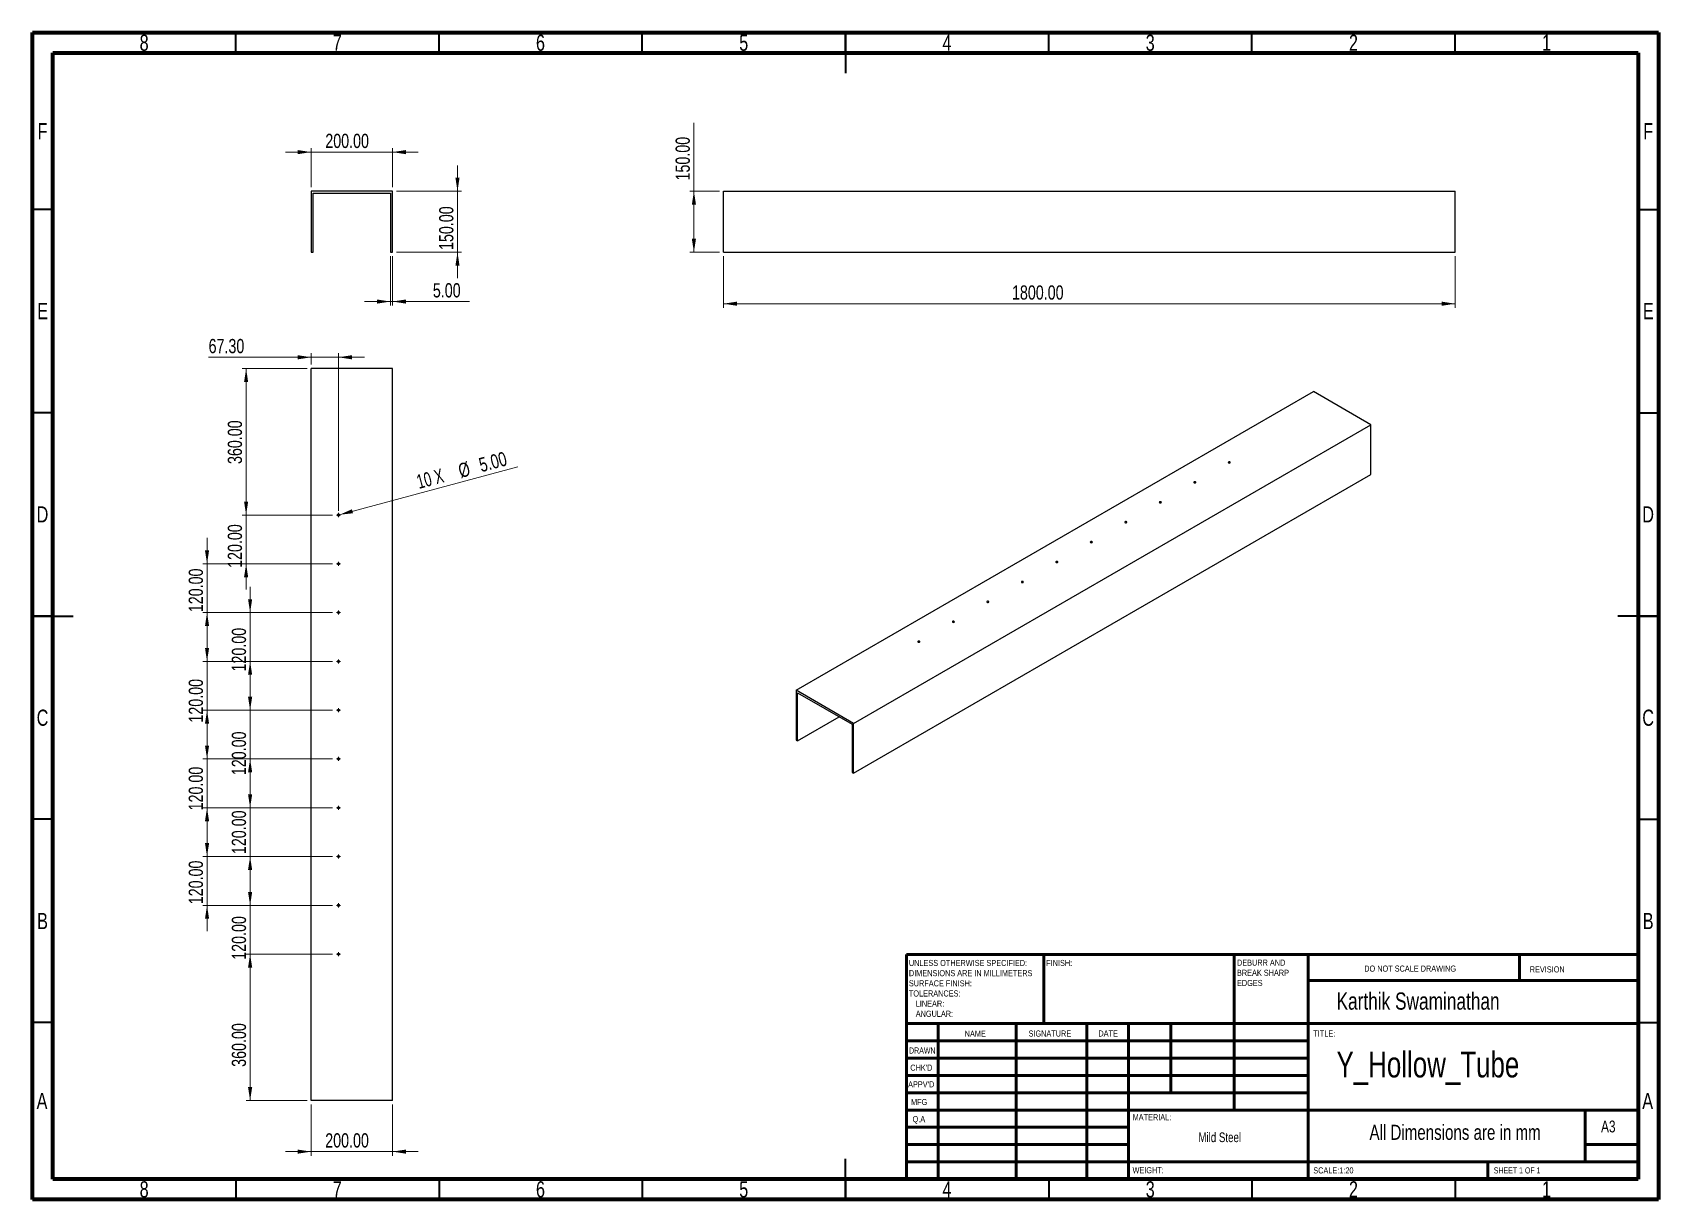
# Model space of a CAD drawing. Header units: millimetres. Extents: x 15 to 415, y 5 to 292.
import ezdxf

# ---------------------------------------------------------------- set-up
doc = ezdxf.new("R2010")
doc.units = ezdxf.units.MM
doc.styles.add('SLDTEXTSTYLE0', font='TXT', dxfattribs={"width": 0.75})
doc.styles.add('SLDTEXTSTYLE1', font='TXT', dxfattribs={"width": 0.686449})
doc.styles.add('SLDTEXTSTYLE2', font='TXT', dxfattribs={"width": 0.6875})
doc.dimstyles.new('SLDDIMSTYLE0', dxfattribs={"dimtxt": 3.5, "dimasz": 3.302, "dimexe": 0, "dimexo": 0.0625, "dimgap": 0.875, "dimtad": 1, "dimlfac": 10, "dimrnd": 1e-09, "dimzin": 4, "dimdsep": 46, "dimtxsty": 'SLDTEXTSTYLE0', "dimsah": 1, "dimcen": 0.09, "dimadec": 0, "dimazin": 1, "dimtfac": 1, "dimtmove": 0, "dimatfit": 0, "dimfxl": 1, "dimfrac": 2, "dimtolj": 1, "dimtzin": 12, "dimarcsym": 0})
doc.dimstyles.new('SLDDIMSTYLE1', dxfattribs={"dimtxt": 3.5, "dimasz": 3.302, "dimexe": 0, "dimexo": 0.0625, "dimgap": 0.875, "dimtad": 1, "dimlfac": 10, "dimrnd": 1e-09, "dimzin": 4, "dimdsep": 46, "dimtxsty": 'SLDTEXTSTYLE0', "dimsah": 1, "dimcen": 0.09, "dimadec": 0, "dimazin": 1, "dimtfac": 1, "dimtofl": 0, "dimtmove": 0, "dimatfit": 3, "dimfxl": 1, "dimfrac": 2, "dimtolj": 1, "dimtzin": 12, "dimarcsym": 0})
doc.dimstyles.new('SLDDIMSTYLE2', dxfattribs={"dimtxt": 3.5, "dimasz": 3.302, "dimexe": 0, "dimexo": 0.0625, "dimgap": 0.875, "dimtad": 1, "dimlfac": 10, "dimrnd": 1e-09, "dimzin": 4, "dimdsep": 46, "dimtxsty": 'SLDTEXTSTYLE0', "dimblk1": 'NONE', "dimsah": 1, "dimcen": 0, "dimadec": 0, "dimazin": 1, "dimtfac": 1, "dimtmove": 0, "dimatfit": 3, "dimldrblk": 'NONE', "dimfxl": 1, "dimfrac": 2, "dimtolj": 1, "dimtzin": 12, "dimarcsym": 0})

# ---------------------------------------------------------------- blocks, each defined once
blk = doc.blocks.new('SW_NOTE_0')
at = {"color": 0, "linetype": 'Continuous', "lineweight": 0, "char_height": 1.5, "attachment_point": 1, "style": 'SLDTEXTSTYLE0'}
for s, insert in [('UNLESS OTHERWISE SPECIFIED:', (0, 1.93)), ('SURFACE FINISH:', (0, -3.07)), ('DIMENSIONS ARE IN MILLIMETERS', (0, -0.57)), ('TOLERANCES:', (0, -5.57)), ('ANGULAR:', (1.69, -10.57)), ('LINEAR:', (1.69, -8.07))]:
    blk.add_mtext(s, dxfattribs=dict(at, insert=insert))
blk = doc.blocks.new('SW_NOTE_0_1')
at = {"color": 0, "linetype": 'Continuous', "lineweight": 0, "char_height": 1.5, "attachment_point": 1, "style": 'SLDTEXTSTYLE0'}
for s, insert in [('DEBURR AND', (0, 1.93)), ('BREAK SHARP', (0, -0.57)), ('EDGES', (0, -3.07))]:
    blk.add_mtext(s, dxfattribs=dict(at, insert=insert))
blk = doc.blocks.new('_D')
at = {"color": 7, "linetype": 'Continuous', "lineweight": 0, "transparency": 16777216}
for p, q in [((119.55, 252.97), (119.55, 259.32)), ((104.55, 252.97), (120.55, 252.97)), ((119.55, 237.97), (119.55, 252.97)), ((104.55, 237.97), (120.55, 237.97)), ((119.55, 237.97), (119.55, 231.62))]:
    blk.add_line(p, q, dxfattribs=at)
at = {"color": 7, "linetype": 'Continuous', "lineweight": 18, "transparency": 16777216}
for points in [[(119.55, 252.97), (120.05, 256.27), (119.04, 256.27)], [(119.55, 237.97), (119.04, 234.67), (120.05, 234.67)]]:
    blk.add_solid(points, dxfattribs=at)
at = {"color": 7, "linetype": 'Continuous', "lineweight": 18, "transparency": 16777216, "insert": (115.03, 238.52), "char_height": 3.5, "attachment_point": 1, "rotation": 90, "style": 'SLDTEXTSTYLE0'}
blk.add_mtext('150.00', dxfattribs=at)
blk = doc.blocks.new('_D_1')
at = {"color": 7, "linetype": 'Continuous', "lineweight": 0, "transparency": 16777216}
for p, q in [((83.55, 262.59), (77.2, 262.59)), ((83.55, 253.97), (83.55, 263.59)), ((103.55, 262.59), (83.55, 262.59)), ((103.55, 253.97), (103.55, 263.59)), ((103.55, 262.59), (109.9, 262.59))]:
    blk.add_line(p, q, dxfattribs=at)
at = {"color": 7, "linetype": 'Continuous', "lineweight": 18, "transparency": 16777216}
for points in [[(83.55, 262.59), (80.24, 263.09), (80.24, 262.08)], [(103.55, 262.59), (106.85, 262.08), (106.85, 263.09)]]:
    blk.add_solid(points, dxfattribs=at)
at = {"color": 7, "linetype": 'Continuous', "lineweight": 18, "transparency": 16777216, "insert": (87.03, 267.1), "char_height": 3.5, "attachment_point": 1, "style": 'SLDTEXTSTYLE0'}
blk.add_mtext('200.00', dxfattribs=at)
blk = doc.blocks.new('_D_2')
at = {"color": 7, "linetype": 'Continuous', "lineweight": 0, "transparency": 16777216}
for p, q in [((103.05, 236.97), (103.05, 224.84)), ((103.55, 236.97), (103.55, 224.84)), ((103.05, 225.84), (96.7, 225.84)), ((103.05, 225.84), (103.55, 225.84)), ((103.55, 225.84), (122.54, 225.84))]:
    blk.add_line(p, q, dxfattribs=at)
at = {"color": 7, "linetype": 'Continuous', "lineweight": 18, "transparency": 16777216}
for points in [[(103.05, 225.84), (99.74, 226.34), (99.74, 225.33)], [(103.55, 225.84), (106.85, 225.33), (106.85, 226.34)]]:
    blk.add_solid(points, dxfattribs=at)
at = {"color": 7, "linetype": 'Continuous', "lineweight": 18, "transparency": 16777216, "insert": (113.49, 230.35), "char_height": 3.5, "attachment_point": 1, "style": 'SLDTEXTSTYLE0'}
blk.add_mtext('5.00', dxfattribs=at)
blk = doc.blocks.new('_D_3')
at = {"color": 7, "linetype": 'Continuous', "lineweight": 0, "transparency": 16777216}
for p, q in [((177.71, 252.97), (177.71, 269.83)), ((183.99, 252.97), (176.71, 252.97)), ((177.71, 237.97), (177.71, 252.97)), ((183.99, 237.97), (176.71, 237.97))]:
    blk.add_line(p, q, dxfattribs=at)
at = {"color": 7, "linetype": 'Continuous', "lineweight": 18, "transparency": 16777216}
for points in [[(177.71, 252.97), (177.2, 249.67), (178.22, 249.67)], [(177.71, 237.97), (178.22, 241.27), (177.2, 241.27)]]:
    blk.add_solid(points, dxfattribs=at)
at = {"color": 7, "linetype": 'Continuous', "lineweight": 18, "transparency": 16777216, "insert": (173.2, 255.61), "char_height": 3.5, "attachment_point": 1, "rotation": 90, "style": 'SLDTEXTSTYLE0'}
blk.add_mtext('150.00', dxfattribs=at)
blk = doc.blocks.new('_D_4')
at = {"color": 7, "linetype": 'Continuous', "lineweight": 0, "transparency": 16777216}
for p, q in [((184.99, 236.97), (184.99, 224.3)), ((364.99, 236.97), (364.99, 224.3)), ((184.99, 225.3), (364.99, 225.3))]:
    blk.add_line(p, q, dxfattribs=at)
at = {"color": 7, "linetype": 'Continuous', "lineweight": 18, "transparency": 16777216}
for points in [[(184.99, 225.3), (188.29, 224.8), (188.29, 225.81)], [(364.99, 225.3), (361.69, 225.81), (361.69, 224.8)]]:
    blk.add_solid(points, dxfattribs=at)
at = {"color": 7, "linetype": 'Continuous', "lineweight": 18, "transparency": 16777216, "insert": (255.96, 229.81), "char_height": 3.5, "attachment_point": 1, "style": 'SLDTEXTSTYLE0'}
blk.add_mtext('1800.00', dxfattribs=at)
blk = doc.blocks.new('_D_5')
at = {"color": 7, "linetype": 'Continuous', "lineweight": 0, "transparency": 16777216}
for p, q in [((83.55, 212.13), (58.32, 212.13)), ((83.55, 210.34), (83.55, 213.13)), ((83.55, 212.13), (90.28, 212.13)), ((90.28, 174.34), (90.28, 213.13)), ((90.28, 212.13), (96.63, 212.13))]:
    blk.add_line(p, q, dxfattribs=at)
at = {"color": 7, "linetype": 'Continuous', "lineweight": 18, "transparency": 16777216}
for points in [[(83.55, 212.13), (80.24, 212.64), (80.24, 211.62)], [(90.28, 212.13), (93.58, 211.62), (93.58, 212.64)]]:
    blk.add_solid(points, dxfattribs=at)
at = {"color": 7, "linetype": 'Continuous', "lineweight": 18, "transparency": 16777216, "insert": (58.32, 216.64), "char_height": 3.5, "attachment_point": 1, "style": 'SLDTEXTSTYLE0'}
blk.add_mtext('67.30', dxfattribs=at)
blk = doc.blocks.new('_D_6')
at = {"color": 7, "linetype": 'Continuous', "lineweight": 0, "transparency": 16777216}
for p, q in [((83.55, 28.34), (83.55, 15.77)), ((103.55, 28.34), (103.55, 15.77)), ((83.55, 16.77), (77.2, 16.77)), ((83.55, 16.77), (103.55, 16.77)), ((103.55, 16.77), (109.9, 16.77))]:
    blk.add_line(p, q, dxfattribs=at)
at = {"color": 7, "linetype": 'Continuous', "lineweight": 18, "transparency": 16777216}
for points in [[(83.55, 16.77), (80.24, 17.27), (80.24, 16.26)], [(103.55, 16.77), (106.85, 16.26), (106.85, 17.27)]]:
    blk.add_solid(points, dxfattribs=at)
at = {"color": 7, "linetype": 'Continuous', "lineweight": 18, "transparency": 16777216, "insert": (87.01, 21.28), "char_height": 3.5, "attachment_point": 1, "style": 'SLDTEXTSTYLE0'}
blk.add_mtext('200.00', dxfattribs=at)
blk = doc.blocks.new('_D_7')
at = {"color": 7, "linetype": 'Continuous', "lineweight": 0, "transparency": 16777216}
for q in [(134.42, 185.17), (90.03, 173.27)]:
    blk.add_line((90.52, 173.4), q, dxfattribs=at)
at = {"color": 7, "linetype": 'Continuous', "lineweight": 18, "transparency": 16777216}
blk.add_solid([(90.52, 173.4), (93.84, 173.77), (93.58, 174.75)], dxfattribs=at)
at = {"color": 7, "linetype": 'Continuous', "lineweight": 18, "transparency": 16777216, "char_height": 3.5, "attachment_point": 1, "rotation": 15}
for s, insert, style in [('5.00', (124.5, 187.23), 'SLDTEXTSTYLE0'), ('10 X', (109.16, 183.12), 'SLDTEXTSTYLE2'), ('%%c', (119.42, 185.81), 'SLDTEXTSTYLE0')]:
    blk.add_mtext(s, dxfattribs=dict(at, insert=insert, style=style))
blk = doc.blocks.new('_None')
blk = doc.blocks.new('_D_8')
at = {"color": 7, "linetype": 'Continuous', "lineweight": 0, "transparency": 16777216}
for p, q in [((67.55, 173.34), (67.55, 179.69)), ((88.78, 173.34), (66.55, 173.34)), ((67.55, 173.34), (67.55, 161.34)), ((88.78, 161.34), (66.55, 161.34)), ((67.55, 161.34), (67.55, 154.99))]:
    blk.add_line(p, q, dxfattribs=at)
at = {"color": 7, "linetype": 'Continuous', "lineweight": 18, "transparency": 16777216}
for points in [[(67.55, 173.34), (68.05, 176.64), (67.04, 176.64)], [(67.55, 161.34), (67.04, 158.04), (68.05, 158.04)]]:
    blk.add_solid(points, dxfattribs=at)
at = {"color": 7, "linetype": 'Continuous', "lineweight": 18, "transparency": 16777216, "insert": (63.03, 160.33), "char_height": 3.5, "attachment_point": 1, "rotation": 90, "style": 'SLDTEXTSTYLE0'}
blk.add_mtext('120.00', dxfattribs=at)
blk = doc.blocks.new('_D_9')
at = {"color": 7, "linetype": 'Continuous', "lineweight": 0, "transparency": 16777216}
for p, q in [((57.93, 161.34), (57.93, 167.69)), ((88.78, 161.34), (56.93, 161.34)), ((57.93, 161.34), (57.93, 149.34)), ((88.78, 149.34), (56.93, 149.34)), ((57.93, 149.34), (57.93, 142.99))]:
    blk.add_line(p, q, dxfattribs=at)
at = {"color": 7, "linetype": 'Continuous', "lineweight": 18, "transparency": 16777216}
for points in [[(57.93, 161.34), (58.44, 164.64), (57.43, 164.64)], [(57.93, 149.34), (57.43, 146.04), (58.44, 146.04)]]:
    blk.add_solid(points, dxfattribs=at)
at = {"color": 7, "linetype": 'Continuous', "lineweight": 18, "transparency": 16777216, "insert": (53.42, 149.44), "char_height": 3.5, "attachment_point": 1, "rotation": 90, "style": 'SLDTEXTSTYLE0'}
blk.add_mtext('120.00', dxfattribs=at)
blk = doc.blocks.new('_D_10')
at = {"color": 7, "linetype": 'Continuous', "lineweight": 0, "transparency": 16777216}
for p, q in [((68.53, 149.34), (68.53, 155.69)), ((88.78, 149.34), (67.53, 149.34)), ((68.53, 149.34), (68.53, 137.34)), ((88.78, 137.34), (67.53, 137.34)), ((68.53, 137.34), (68.53, 130.99))]:
    blk.add_line(p, q, dxfattribs=at)
at = {"color": 7, "linetype": 'Continuous', "lineweight": 18, "transparency": 16777216}
for points in [[(68.53, 149.34), (69.04, 152.64), (68.02, 152.64)], [(68.53, 137.34), (68.02, 134.04), (69.04, 134.04)]]:
    blk.add_solid(points, dxfattribs=at)
at = {"color": 7, "linetype": 'Continuous', "lineweight": 18, "transparency": 16777216, "insert": (64.02, 134.85), "char_height": 3.5, "attachment_point": 1, "rotation": 90, "style": 'SLDTEXTSTYLE0'}
blk.add_mtext('120.00', dxfattribs=at)
blk = doc.blocks.new('_D_11')
at = {"color": 7, "linetype": 'Continuous', "lineweight": 0, "transparency": 16777216}
for p, q in [((57.93, 137.34), (57.93, 143.69)), ((88.78, 137.34), (56.93, 137.34)), ((57.93, 137.34), (57.93, 125.34)), ((88.78, 125.34), (56.93, 125.34)), ((57.93, 125.34), (57.93, 118.99))]:
    blk.add_line(p, q, dxfattribs=at)
at = {"color": 7, "linetype": 'Continuous', "lineweight": 18, "transparency": 16777216}
for points in [[(57.93, 137.34), (58.44, 140.64), (57.43, 140.64)], [(57.93, 125.34), (57.43, 122.04), (58.44, 122.04)]]:
    blk.add_solid(points, dxfattribs=at)
at = {"color": 7, "linetype": 'Continuous', "lineweight": 18, "transparency": 16777216, "insert": (53.42, 122.28), "char_height": 3.5, "attachment_point": 1, "rotation": 90, "style": 'SLDTEXTSTYLE0'}
blk.add_mtext('120.00', dxfattribs=at)
blk = doc.blocks.new('_D_12')
at = {"color": 7, "linetype": 'Continuous', "lineweight": 0, "transparency": 16777216}
for p, q in [((68.53, 125.34), (68.53, 131.69)), ((88.78, 125.34), (67.53, 125.34)), ((68.53, 125.34), (68.53, 113.34)), ((88.78, 113.34), (67.53, 113.34)), ((68.53, 113.34), (68.53, 106.99))]:
    blk.add_line(p, q, dxfattribs=at)
at = {"color": 7, "linetype": 'Continuous', "lineweight": 18, "transparency": 16777216}
for points in [[(68.53, 125.34), (69.04, 128.64), (68.02, 128.64)], [(68.53, 113.34), (68.02, 110.04), (69.04, 110.04)]]:
    blk.add_solid(points, dxfattribs=at)
at = {"color": 7, "linetype": 'Continuous', "lineweight": 18, "transparency": 16777216, "insert": (64.02, 109.36), "char_height": 3.5, "attachment_point": 1, "rotation": 90, "style": 'SLDTEXTSTYLE0'}
blk.add_mtext('120.00', dxfattribs=at)
blk = doc.blocks.new('_D_13')
at = {"color": 7, "linetype": 'Continuous', "lineweight": 0, "transparency": 16777216}
for p, q in [((57.93, 113.34), (57.93, 119.69)), ((88.78, 113.34), (56.93, 113.34)), ((57.93, 113.34), (57.93, 101.34)), ((88.78, 101.34), (56.93, 101.34)), ((57.93, 101.34), (57.93, 94.99))]:
    blk.add_line(p, q, dxfattribs=at)
at = {"color": 7, "linetype": 'Continuous', "lineweight": 18, "transparency": 16777216}
for points in [[(57.93, 113.34), (58.44, 116.64), (57.43, 116.64)], [(57.93, 101.34), (57.43, 98.04), (58.44, 98.04)]]:
    blk.add_solid(points, dxfattribs=at)
at = {"color": 7, "linetype": 'Continuous', "lineweight": 18, "transparency": 16777216, "insert": (53.42, 100.69), "char_height": 3.5, "attachment_point": 1, "rotation": 90, "style": 'SLDTEXTSTYLE0'}
blk.add_mtext('120.00', dxfattribs=at)
blk = doc.blocks.new('_D_14')
at = {"color": 7, "linetype": 'Continuous', "lineweight": 0, "transparency": 16777216}
for p, q in [((68.53, 101.34), (68.53, 107.69)), ((88.78, 101.34), (67.53, 101.34)), ((68.53, 101.34), (68.53, 89.34)), ((88.78, 89.34), (67.53, 89.34)), ((68.53, 89.34), (68.53, 82.99))]:
    blk.add_line(p, q, dxfattribs=at)
at = {"color": 7, "linetype": 'Continuous', "lineweight": 18, "transparency": 16777216}
for points in [[(68.53, 101.34), (69.04, 104.64), (68.02, 104.64)], [(68.53, 89.34), (68.02, 86.04), (69.04, 86.04)]]:
    blk.add_solid(points, dxfattribs=at)
at = {"color": 7, "linetype": 'Continuous', "lineweight": 18, "transparency": 16777216, "insert": (64.02, 89.94), "char_height": 3.5, "attachment_point": 1, "rotation": 90, "style": 'SLDTEXTSTYLE0'}
blk.add_mtext('120.00', dxfattribs=at)
blk = doc.blocks.new('_D_15')
at = {"color": 7, "linetype": 'Continuous', "lineweight": 0, "transparency": 16777216}
for p, q in [((57.93, 89.34), (57.93, 95.69)), ((88.78, 89.34), (56.93, 89.34)), ((57.93, 89.34), (57.93, 77.34)), ((88.78, 77.34), (56.93, 77.34)), ((57.93, 77.34), (57.93, 70.99))]:
    blk.add_line(p, q, dxfattribs=at)
at = {"color": 7, "linetype": 'Continuous', "lineweight": 18, "transparency": 16777216}
for points in [[(57.93, 89.34), (58.44, 92.64), (57.43, 92.64)], [(57.93, 77.34), (57.43, 74.04), (58.44, 74.04)]]:
    blk.add_solid(points, dxfattribs=at)
at = {"color": 7, "linetype": 'Continuous', "lineweight": 18, "transparency": 16777216, "insert": (53.42, 77.61), "char_height": 3.5, "attachment_point": 1, "rotation": 90, "style": 'SLDTEXTSTYLE0'}
blk.add_mtext('120.00', dxfattribs=at)
blk = doc.blocks.new('_D_16')
at = {"color": 7, "linetype": 'Continuous', "lineweight": 0, "transparency": 16777216}
for p, q in [((68.53, 77.34), (68.53, 83.69)), ((88.78, 77.34), (67.53, 77.34)), ((68.53, 77.34), (68.53, 65.34)), ((88.78, 65.34), (67.53, 65.34)), ((68.53, 65.34), (68.53, 58.99))]:
    blk.add_line(p, q, dxfattribs=at)
at = {"color": 7, "linetype": 'Continuous', "lineweight": 18, "transparency": 16777216}
for points in [[(68.53, 77.34), (69.04, 80.64), (68.02, 80.64)], [(68.53, 65.34), (68.02, 62.04), (69.04, 62.04)]]:
    blk.add_solid(points, dxfattribs=at)
at = {"color": 7, "linetype": 'Continuous', "lineweight": 18, "transparency": 16777216, "insert": (64.02, 63.95), "char_height": 3.5, "attachment_point": 1, "rotation": 90, "style": 'SLDTEXTSTYLE0'}
blk.add_mtext('120.00', dxfattribs=at)
blk = doc.blocks.new('_D_17')
at = {"color": 7, "linetype": 'Continuous', "lineweight": 0, "transparency": 16777216}
for p, q in [((88.78, 65.34), (67.53, 65.34)), ((68.53, 65.34), (68.53, 29.34)), ((82.55, 29.34), (67.53, 29.34))]:
    blk.add_line(p, q, dxfattribs=at)
at = {"color": 7, "linetype": 'Continuous', "lineweight": 18, "transparency": 16777216}
for points in [[(68.53, 65.34), (68.02, 62.04), (69.04, 62.04)], [(68.53, 29.34), (69.04, 32.64), (68.02, 32.64)]]:
    blk.add_solid(points, dxfattribs=at)
at = {"color": 7, "linetype": 'Continuous', "lineweight": 18, "transparency": 16777216, "insert": (64.02, 37.62), "char_height": 3.5, "attachment_point": 1, "rotation": 90, "style": 'SLDTEXTSTYLE0'}
blk.add_mtext('360.00', dxfattribs=at)
blk = doc.blocks.new('_D_18')
at = {"color": 7, "linetype": 'Continuous', "lineweight": 0, "transparency": 16777216}
for p, q in [((82.55, 209.34), (66.55, 209.34)), ((67.55, 173.34), (67.55, 209.34)), ((88.78, 173.34), (66.55, 173.34))]:
    blk.add_line(p, q, dxfattribs=at)
at = {"color": 7, "linetype": 'Continuous', "lineweight": 18, "transparency": 16777216}
for points in [[(67.55, 209.34), (67.04, 206.04), (68.05, 206.04)], [(67.55, 173.34), (68.05, 176.64), (67.04, 176.64)]]:
    blk.add_solid(points, dxfattribs=at)
at = {"color": 7, "linetype": 'Continuous', "lineweight": 18, "transparency": 16777216, "insert": (63.03, 185.88), "char_height": 3.5, "attachment_point": 1, "rotation": 90, "style": 'SLDTEXTSTYLE0'}
blk.add_mtext('360.00', dxfattribs=at)
blk = doc.blocks.new('SW_CENTERMARKSYMBOL_0')
at = {"color": 0, "linetype": 'Continuous', "lineweight": 18}
for p, q in [((-0.25, 0), (-0.5, 0)), ((0, 0), (-0.25, 0)), ((0, 0.25), (0, 0.5)), ((0, 0), (0, 0.25)), ((0, 0), (0, -0.25)), ((0, 0), (0.25, 0)), ((0.25, 0), (0.5, 0)), ((0, -0.25), (0, -0.5))]:
    blk.add_line(p, q, dxfattribs=at)
blk = doc.blocks.new('SW_CENTERMARKSYMBOL_1')
at = {"color": 0, "linetype": 'Continuous', "lineweight": 18}
for p, q in [((-0.25, 0), (-0.5, 0)), ((0, 0), (-0.25, 0)), ((0, 0.25), (0, 0.5)), ((0, 0), (0, 0.25)), ((0, 0), (0, -0.25)), ((0, 0), (0.25, 0)), ((0.25, 0), (0.5, 0)), ((0, -0.25), (0, -0.5))]:
    blk.add_line(p, q, dxfattribs=at)
blk = doc.blocks.new('SW_CENTERMARKSYMBOL_2')
at = {"color": 0, "linetype": 'Continuous', "lineweight": 18}
for p, q in [((-0.25, 0), (-0.5, 0)), ((0, 0), (-0.25, 0)), ((0, 0.25), (0, 0.5)), ((0, 0), (0, 0.25)), ((0, 0), (0, -0.25)), ((0, 0), (0.25, 0)), ((0.25, 0), (0.5, 0)), ((0, -0.25), (0, -0.5))]:
    blk.add_line(p, q, dxfattribs=at)
blk = doc.blocks.new('SW_CENTERMARKSYMBOL_3')
at = {"color": 0, "linetype": 'Continuous', "lineweight": 18}
for p, q in [((-0.25, 0), (-0.5, 0)), ((0, 0), (-0.25, 0)), ((0, 0.25), (0, 0.5)), ((0, 0), (0, 0.25)), ((0, 0), (0, -0.25)), ((0, 0), (0.25, 0)), ((0.25, 0), (0.5, 0)), ((0, -0.25), (0, -0.5))]:
    blk.add_line(p, q, dxfattribs=at)
blk = doc.blocks.new('SW_CENTERMARKSYMBOL_4')
at = {"color": 0, "linetype": 'Continuous', "lineweight": 18}
for p, q in [((-0.25, 0), (-0.5, 0)), ((0, 0), (-0.25, 0)), ((0, 0.25), (0, 0.5)), ((0, 0), (0, 0.25)), ((0, 0), (0, -0.25)), ((0, 0), (0.25, 0)), ((0.25, 0), (0.5, 0)), ((0, -0.25), (0, -0.5))]:
    blk.add_line(p, q, dxfattribs=at)
blk = doc.blocks.new('SW_CENTERMARKSYMBOL_5')
at = {"color": 0, "linetype": 'Continuous', "lineweight": 18}
for p, q in [((-0.25, 0), (-0.5, 0)), ((0, 0), (-0.25, 0)), ((0, 0.25), (0, 0.5)), ((0, 0), (0, 0.25)), ((0, 0), (0, -0.25)), ((0, 0), (0.25, 0)), ((0.25, 0), (0.5, 0)), ((0, -0.25), (0, -0.5))]:
    blk.add_line(p, q, dxfattribs=at)
blk = doc.blocks.new('SW_CENTERMARKSYMBOL_6')
at = {"color": 0, "linetype": 'Continuous', "lineweight": 18}
for p, q in [((-0.25, 0), (-0.5, 0)), ((0, 0), (-0.25, 0)), ((0, 0.25), (0, 0.5)), ((0, 0), (0, 0.25)), ((0, 0), (0, -0.25)), ((0, 0), (0.25, 0)), ((0.25, 0), (0.5, 0)), ((0, -0.25), (0, -0.5))]:
    blk.add_line(p, q, dxfattribs=at)
blk = doc.blocks.new('SW_CENTERMARKSYMBOL_7')
at = {"color": 0, "linetype": 'Continuous', "lineweight": 18}
for p, q in [((-0.25, 0), (-0.5, 0)), ((0, 0), (-0.25, 0)), ((0, 0.25), (0, 0.5)), ((0, 0), (0, 0.25)), ((0, 0), (0, -0.25)), ((0, 0), (0.25, 0)), ((0.25, 0), (0.5, 0)), ((0, -0.25), (0, -0.5))]:
    blk.add_line(p, q, dxfattribs=at)
blk = doc.blocks.new('SW_CENTERMARKSYMBOL_8')
at = {"color": 0, "linetype": 'Continuous', "lineweight": 18}
for p, q in [((-0.25, 0), (-0.5, 0)), ((0, 0), (-0.25, 0)), ((0, 0.25), (0, 0.5)), ((0, 0), (0, 0.25)), ((0, 0), (0, -0.25)), ((0, 0), (0.25, 0)), ((0.25, 0), (0.5, 0)), ((0, -0.25), (0, -0.5))]:
    blk.add_line(p, q, dxfattribs=at)
blk = doc.blocks.new('SW_CENTERMARKSYMBOL_9')
at = {"color": 0, "linetype": 'Continuous', "lineweight": 18}
for p, q in [((-0.25, 0), (-0.5, 0)), ((0, 0), (-0.25, 0)), ((0, 0.25), (0, 0.5)), ((0, 0), (0, 0.25)), ((0, 0), (0, -0.25)), ((0, 0), (0.25, 0)), ((0.25, 0), (0.5, 0)), ((0, -0.25), (0, -0.5))]:
    blk.add_line(p, q, dxfattribs=at)

msp = doc.modelspace()

# ---------------------------------------------------------------- linework, layer by layer
at = {"color": 7, "linetype": 'Continuous', "lineweight": 70}
for p, q in [((15, 5), (15, 292)), ((15, 292), (415, 292)), ((415, 292), (415, 5)), ((20, 10), (20, 287)), ((20, 287), (410, 287)), ((410, 287), (410, 10)), ((410, 10), (20, 10)), ((415, 5), (15, 5))]:
    msp.add_line(p, q, dxfattribs=at)
at = {"color": 7, "linetype": 'Continuous', "lineweight": 35}
for p, q in [((65, 287), (65, 292)), ((115, 287), (115, 292)), ((165, 287), (165, 292)), ((215, 292), (215, 282)), ((215, 287), (215, 292)), ((265, 287), (265, 292)), ((315, 287), (315, 292)), ((365, 287), (365, 292)), ((20, 248.5), (15, 248.5)), ((410, 248.5), (415, 248.5)), ((20, 198.5), (15, 198.5)), ((410, 198.5), (415, 198.5)), ((15, 148.5), (25, 148.5)), ((20, 148.5), (15, 148.5)), ((415, 148.5), (405, 148.5)), ((410, 148.5), (415, 148.5)), ((20, 98.5), (15, 98.5)), ((410, 98.5), (415, 98.5)), ((20, 48.5), (15, 48.5)), ((410, 48.5), (415, 48.5)), ((215, 5), (215, 15)), ((65, 10), (65, 5)), ((115, 10), (115, 5)), ((165, 10), (165, 5)), ((215, 10), (215, 5)), ((265, 10), (265, 5)), ((315, 10), (315, 5)), ((365, 10), (365, 5))]:
    msp.add_line(p, q, dxfattribs=at)
at = {"color": 7, "linetype": 'Continuous', "lineweight": 25}
for p, q in [((83.5456, 252.9728), (83.5456, 237.9728)), ((103.5456, 252.9728), (83.5456, 252.9728)), ((84.0456, 252.4728), (103.0456, 252.4728)), ((84.0456, 237.9728), (84.0456, 252.4728)), ((103.0456, 252.4728), (103.0456, 237.9728)), ((103.5456, 237.9728), (103.5456, 252.9728)), ((184.9926, 237.9728), (184.9926, 252.9728)), ((184.9926, 252.9728), (364.9926, 252.9728)), ((364.9926, 237.9728), (364.9926, 252.9728)), ((83.5456, 237.9728), (84.0456, 237.9728)), ((103.0456, 237.9728), (103.5456, 237.9728)), ((184.9926, 237.9728), (364.9926, 237.9728)), ((83.5456, 29.3391), (83.5456, 209.3391)), ((103.5456, 209.3391), (83.5456, 209.3391)), ((103.5456, 29.3391), (103.5456, 209.3391)), ((202.8383, 130.2296), (330.1175, 203.7063)), ((344.2596, 195.5422), (330.1175, 203.7063)), ((216.9804, 122.0655), (344.2596, 195.5422)), ((344.2596, 183.2941), (344.2596, 195.5422)), ((216.9804, 109.8174), (344.2596, 183.2941)), ((216.9804, 122.0655), (202.8383, 130.2296)), ((202.8383, 130.2296), (202.8383, 117.9814)), ((203.1918, 129.6172), (216.6269, 121.8613)), ((203.1918, 117.7773), (203.1918, 129.6172)), ((203.1918, 117.7773), (213.4465, 123.6973)), ((216.6269, 121.8613), (216.6269, 110.0215)), ((216.9804, 109.8174), (216.9804, 122.0655)), ((202.8383, 117.9814), (203.1918, 117.7773)), ((216.6269, 110.0215), (216.9804, 109.8174)), ((103.5456, 29.3391), (83.5456, 29.3391))]:
    msp.add_line(p, q, dxfattribs=at)
at = {"color": 7, "linetype": 'Continuous', "lineweight": 50}
for p, q in [((230, 65.25), (410, 65.25)), ((230, 65.25), (230, 10)), ((263.8, 48.25), (263.8, 65.25)), ((310.6, 65.25), (310.6, 27)), ((328.8, 65.25), (328.8, 10)), ((380.8, 58.875), (380.8, 65.25)), ((410, 58.875), (328.8, 58.875)), ((410, 48.25), (230, 48.25)), ((237.8, 48.25), (237.8, 10)), ((256.991, 48.25), (256.991, 10)), ((274.3989, 48.25), (274.3989, 10)), ((284.6, 10), (284.6, 48.25)), ((295, 31.25), (295, 48.25)), ((328.8, 44), (230, 44)), ((328.8, 39.75), (230, 39.75)), ((328.8, 35.5), (230, 35.5)), ((328.8, 31.25), (230, 31.25)), ((284.6, 27), (230, 27)), ((284.6, 27), (410, 27)), ((397, 14.25), (397, 27)), ((284.6, 22.7499), (230, 22.7499)), ((284.6, 18.5), (230, 18.5)), ((410, 18.5), (397, 18.5)), ((230, 14.25), (410, 14.25)), ((373, 10), (373, 14.25))]:
    msp.add_line(p, q, dxfattribs=at)
at = {"color": 7, "linetype": 'Continuous', "lineweight": 25, "flags": 128}
for points in [[(309.2437, 186.1617), (309.3248, 186.1304), (309.4205, 186.1194), (309.5162, 186.1304), (309.5973, 186.1617), (309.6515, 186.2085), (309.6705, 186.2637), (309.6515, 186.319), (309.5973, 186.3658), (309.5162, 186.3971), (309.4205, 186.408), (309.3248, 186.3971), (309.2437, 186.3658), (309.1895, 186.319), (309.1705, 186.2637), (309.1895, 186.2085), (309.2437, 186.1617)], [(300.7584, 181.2632), (300.8395, 181.2319), (300.9352, 181.221), (301.0309, 181.2319), (301.112, 181.2632), (301.1662, 181.31), (301.1852, 181.3653), (301.1662, 181.4205), (301.112, 181.4673), (301.0309, 181.4986), (300.9352, 181.5096), (300.8395, 181.4986), (300.7584, 181.4673), (300.7042, 181.4205), (300.6852, 181.3653), (300.7042, 181.31), (300.7584, 181.2632)], [(292.2731, 176.3648), (292.3543, 176.3335), (292.4499, 176.3225), (292.5456, 176.3335), (292.6267, 176.3648), (292.6809, 176.4116), (292.6999, 176.4668), (292.6809, 176.5221), (292.6267, 176.5689), (292.5456, 176.6002), (292.4499, 176.6112), (292.3543, 176.6002), (292.2731, 176.5689), (292.219, 176.5221), (292.1999, 176.4668), (292.219, 176.4116), (292.2731, 176.3648)], [(283.7879, 171.4663), (283.869, 171.435), (283.9646, 171.4241), (284.0603, 171.435), (284.1414, 171.4663), (284.1956, 171.5132), (284.2146, 171.5684), (284.1956, 171.6236), (284.1414, 171.6704), (284.0603, 171.7017), (283.9646, 171.7127), (283.869, 171.7017), (283.7879, 171.6704), (283.7337, 171.6236), (283.7146, 171.5684), (283.7337, 171.5132), (283.7879, 171.4663)], [(275.3026, 166.5679), (275.3837, 166.5366), (275.4794, 166.5256), (275.575, 166.5366), (275.6561, 166.5679), (275.7103, 166.6147), (275.7294, 166.6699), (275.7103, 166.7252), (275.6561, 166.772), (275.575, 166.8033), (275.4794, 166.8143), (275.3837, 166.8033), (275.3026, 166.772), (275.2484, 166.7252), (275.2294, 166.6699), (275.2484, 166.6147), (275.3026, 166.5679)], [(266.8173, 161.6694), (266.8984, 161.6381), (266.9941, 161.6272), (267.0897, 161.6381), (267.1709, 161.6694), (267.225, 161.7163), (267.2441, 161.7715), (267.225, 161.8267), (267.1709, 161.8735), (267.0897, 161.9048), (266.9941, 161.9158), (266.8984, 161.9048), (266.8173, 161.8735), (266.7631, 161.8267), (266.7441, 161.7715), (266.7631, 161.7163), (266.8173, 161.6694)], [(258.332, 156.771), (258.4131, 156.7397), (258.5088, 156.7287), (258.6045, 156.7397), (258.6856, 156.771), (258.7398, 156.8178), (258.7588, 156.873), (258.7398, 156.9283), (258.6856, 156.9751), (258.6045, 157.0064), (258.5088, 157.0174), (258.4131, 157.0064), (258.332, 156.9751), (258.2778, 156.9283), (258.2588, 156.873), (258.2778, 156.8178), (258.332, 156.771)], [(249.8467, 151.8725), (249.9278, 151.8413), (250.0235, 151.8303), (250.1192, 151.8413), (250.2003, 151.8725), (250.2545, 151.9194), (250.2735, 151.9746), (250.2545, 152.0298), (250.2003, 152.0766), (250.1192, 152.1079), (250.0235, 152.1189), (249.9278, 152.1079), (249.8467, 152.0766), (249.7925, 152.0298), (249.7735, 151.9746), (249.7925, 151.9194), (249.8467, 151.8725)], [(241.3615, 146.9741), (241.4426, 146.9428), (241.5382, 146.9318), (241.6339, 146.9428), (241.715, 146.9741), (241.7692, 147.0209), (241.7882, 147.0761), (241.7692, 147.1314), (241.715, 147.1782), (241.6339, 147.2095), (241.5382, 147.2205), (241.4426, 147.2095), (241.3615, 147.1782), (241.3073, 147.1314), (241.2882, 147.0761), (241.3073, 147.0209), (241.3615, 146.9741)], [(232.8762, 142.0756), (232.9573, 142.0444), (233.053, 142.0334), (233.1486, 142.0444), (233.2297, 142.0756), (233.2839, 142.1225), (233.303, 142.1777), (233.2839, 142.2329), (233.2297, 142.2797), (233.1486, 142.311), (233.053, 142.322), (232.9573, 142.311), (232.8762, 142.2797), (232.822, 142.2329), (232.803, 142.1777), (232.822, 142.1225), (232.8762, 142.0756)]]:
    msp.add_lwpolyline(points, dxfattribs=at)
at = {"color": 7, "linetype": 'Continuous', "lineweight": 25}
for centre in [(90.2756, 173.3391), (90.2756, 161.3391), (90.2756, 149.3391), (90.2756, 137.3391), (90.2756, 125.3391), (90.2756, 113.3391), (90.2756, 101.3391), (90.2756, 89.3391), (90.2756, 77.3391), (90.2756, 65.3391)]:
    msp.add_circle(centre, 0.25, dxfattribs=at)

# ---------------------------------------------------------------- block references
at = {"color": 7, "linetype": 'Continuous', "lineweight": 0}
for name, p in [('SW_CENTERMARKSYMBOL_9', (90.2756, 173.3391)), ('SW_CENTERMARKSYMBOL_8', (90.2756, 161.3391)), ('SW_CENTERMARKSYMBOL_7', (90.2756, 149.3391)), ('SW_CENTERMARKSYMBOL_6', (90.2756, 137.3391)), ('SW_CENTERMARKSYMBOL_5', (90.2756, 125.3391)), ('SW_CENTERMARKSYMBOL_4', (90.2756, 113.3391)), ('SW_CENTERMARKSYMBOL_3', (90.2756, 101.3391)), ('SW_CENTERMARKSYMBOL_2', (90.2756, 89.3391)), ('SW_CENTERMARKSYMBOL_1', (90.2756, 77.3391)), ('SW_CENTERMARKSYMBOL_0', (90.2756, 65.3391)), ('SW_NOTE_0_1', (311.3092, 62.0695)), ('SW_NOTE_0', (230.5937, 61.9874))]:
    msp.add_blockref(name, p, dxfattribs=at)

# ---------------------------------------------------------------- texts
for s, insert, char_height, attachment_point, style in [('8', (42.46, 291.4704), 3.9687, 2, 'SLDTEXTSTYLE0'), ('7', (89.96, 291.4704), 3.9687, 2, 'SLDTEXTSTYLE0'), ('6', (139.96, 291.4704), 3.9687, 2, 'SLDTEXTSTYLE0'), ('5', (189.96, 291.4704), 3.9687, 2, 'SLDTEXTSTYLE0'), ('4', (239.96, 291.4704), 3.9687, 2, 'SLDTEXTSTYLE0'), ('3', (289.96, 291.4704), 3.9687, 2, 'SLDTEXTSTYLE0'), ('2', (339.96, 291.4704), 3.9687, 2, 'SLDTEXTSTYLE0'), ('1', (387.46, 291.4704), 3.9687, 2, 'SLDTEXTSTYLE0'), ('F', (17.4577, 269.7204), 3.9687, 2, 'SLDTEXTSTYLE0'), ('F', (412.4577, 269.7204), 3.9687, 2, 'SLDTEXTSTYLE0'), ('E', (17.5078, 225.4704), 3.9687, 2, 'SLDTEXTSTYLE0'), ('E', (412.5078, 225.4704), 3.9687, 2, 'SLDTEXTSTYLE0'), ('D', (17.4527, 175.4704), 3.9687, 2, 'SLDTEXTSTYLE0'), ('D', (412.4527, 175.4704), 3.9687, 2, 'SLDTEXTSTYLE0'), ('C', (17.4587, 125.4704), 3.9687, 2, 'SLDTEXTSTYLE0'), ('C', (412.4587, 125.4704), 3.9687, 2, 'SLDTEXTSTYLE0'), ('B', (17.4706, 75.4704), 3.9687, 2, 'SLDTEXTSTYLE0'), ('B', (412.4706, 75.4704), 3.9687, 2, 'SLDTEXTSTYLE0'), ('FINISH:', (264.3713, 63.9193), 1.5, 1, 'SLDTEXTSTYLE0'), ('DO NOT SCALE DRAWING', (342.6146, 62.533), 1.5, 1, 'SLDTEXTSTYLE0'), ('REVISION', (383.3276, 62.3349), 1.5, 1, 'SLDTEXTSTYLE0'), ('Karthik Swaminathan', (335.7977, 55.9111), 4.233333, 1, 'SLDTEXTSTYLE0'), ('NAME', (244.3222, 46.5015), 1.5, 1, 'SLDTEXTSTYLE0'), ('SIGNATURE', (260.0336, 46.5618), 1.5, 1, 'SLDTEXTSTYLE0'), ('DATE', (277.2147, 46.5762), 1.5, 1, 'SLDTEXTSTYLE0'), ('TITLE:', (330.0902, 46.5762), 1.5, 1, 'SLDTEXTSTYLE0'), ('DRAWN', (230.6434, 42.3848), 1.5, 1, 'SLDTEXTSTYLE1'), ('Y_Hollow_Tube', (335.7977, 41.3689), 6.35, 1, 'SLDTEXTSTYLE0'), ("CHK'D", (230.9392, 38.1619), 1.5, 1, 'SLDTEXTSTYLE0'), ("APPV'D", (230.4017, 34.0659), 1.5, 1, 'SLDTEXTSTYLE0'), ('A', (17.3397, 31.2204), 3.9687, 2, 'SLDTEXTSTYLE0'), ('MFG', (231.124, 29.7158), 1.5, 1, 'SLDTEXTSTYLE0'), ('A', (412.3397, 31.2204), 3.9687, 2, 'SLDTEXTSTYLE0'), ('Q.A', (231.509, 25.5047), 1.5, 1, 'SLDTEXTSTYLE0'), ('MATERIAL:', (285.6459, 25.9861), 1.5, 1, 'SLDTEXTSTYLE0'), ('A3', (400.8712, 24.4064), 2.91042, 1, 'SLDTEXTSTYLE0'), ('Mild Steel', (307.0624, 21.4856), 2.38125, 2, 'SLDTEXTSTYLE0'), ('All Dimensions are in mm', (364.968, 23.3713), 3.704167, 2, 'SLDTEXTSTYLE0'), ('WEIGHT:', (285.6178, 12.9493), 1.4986, 1, 'SLDTEXTSTYLE0'), ('SCALE:1:20', (330.074, 12.9001), 1.5, 1, 'SLDTEXTSTYLE0'), ('SHEET 1 OF 1', (374.4783, 12.9001), 1.5, 1, 'SLDTEXTSTYLE2'), ('8', (42.46, 9.4704), 3.9687, 2, 'SLDTEXTSTYLE0'), ('7', (89.96, 9.4704), 3.9687, 2, 'SLDTEXTSTYLE0'), ('6', (139.96, 9.4704), 3.9687, 2, 'SLDTEXTSTYLE0'), ('5', (189.96, 9.4704), 3.9687, 2, 'SLDTEXTSTYLE0'), ('4', (239.96, 9.4704), 3.9687, 2, 'SLDTEXTSTYLE0'), ('3', (289.96, 9.4704), 3.9687, 2, 'SLDTEXTSTYLE0'), ('2', (339.96, 9.4704), 3.9687, 2, 'SLDTEXTSTYLE0'), ('1', (387.46, 9.4704), 3.9687, 2, 'SLDTEXTSTYLE0')]:
    msp.add_mtext(s, dxfattribs=dict(at, insert=insert, char_height=char_height, attachment_point=attachment_point, style=style))

# ---------------------------------------------------------------- dimensions: what is measured, and where the dimension line sits
at = {"color": 7, "linetype": 'Continuous', "lineweight": 18}
for base, p1, p2, dimstyle, picture, middle in [((177.7096, 252.9728), (184.9926, 237.9728), (184.9926, 252.9728), 'SLDDIMSTYLE1', '_D_3', (177.7096, 262.7178)), ((119.5456, 252.9728), (103.5456, 237.9728), (103.5456, 252.9728), 'SLDDIMSTYLE0', '_D', (119.5456, 245.6363)), ((67.5456, 209.3391), (89.7756, 173.3391), (83.5456, 209.3391), 'SLDDIMSTYLE1', '_D_18', (67.5456, 192.9922)), ((67.5456, 161.3391), (89.7756, 173.3391), (89.7756, 161.3391), 'SLDDIMSTYLE0', '_D_8', (67.5456, 167.4398)), ((57.934, 149.3391), (89.7756, 161.3391), (89.7756, 149.3391), 'SLDDIMSTYLE0', '_D_9', (57.934, 156.55)), ((68.5274, 137.3391), (89.7756, 149.3391), (89.7756, 137.3391), 'SLDDIMSTYLE0', '_D_10', (68.5274, 141.9633)), ((57.934, 125.3391), (89.7756, 137.3391), (89.7756, 125.3391), 'SLDDIMSTYLE0', '_D_11', (57.934, 129.3879)), ((68.5274, 113.3391), (89.7756, 125.3391), (89.7756, 113.3391), 'SLDDIMSTYLE0', '_D_12', (68.5274, 116.473)), ((57.934, 101.3391), (89.7756, 113.3391), (89.7756, 101.3391), 'SLDDIMSTYLE0', '_D_13', (57.934, 107.805)), ((68.5274, 89.3391), (89.7756, 101.3391), (89.7756, 89.3391), 'SLDDIMSTYLE0', '_D_14', (68.5274, 97.0528)), ((57.934, 77.3391), (89.7756, 89.3391), (89.7756, 77.3391), 'SLDDIMSTYLE0', '_D_15', (57.934, 84.7194)), ((68.5274, 65.3391), (89.7756, 77.3391), (89.7756, 65.3391), 'SLDDIMSTYLE0', '_D_16', (68.5274, 71.0621)), ((68.5274, 29.3391), (89.7756, 65.3391), (83.5456, 29.3391), 'SLDDIMSTYLE1', '_D_17', (68.5274, 44.7301))]:
    dim = msp.add_linear_dim(base=base, p1=p1, p2=p2, angle=90, dimstyle=dimstyle, dxfattribs=at)
    dim.commit()
    dim.dimension.update_dxf_attribs({"geometry": picture, "text_midpoint": middle, "dimtype": 160})
for base, p1, p2, dimstyle, picture, middle in [((83.5456, 262.5853), (103.5456, 252.9728), (83.5456, 252.9728), 'SLDDIMSTYLE0', '_D_1', (94.1426, 262.5853)), ((103.5456, 225.8355), (103.0456, 237.9728), (103.5456, 237.9728), 'SLDDIMSTYLE0', '_D_2', (118.0185, 225.8355)), ((364.9926, 225.3032), (184.9926, 237.9728), (364.9926, 237.9728), 'SLDDIMSTYLE1', '_D_4', (264.3697, 225.3032)), ((90.2756, 212.1283), (83.5456, 209.3391), (90.2756, 173.3391), 'SLDDIMSTYLE0', '_D_5', (64.1403, 212.1283)), ((103.5456, 16.7669), (83.5456, 29.3391), (103.5456, 29.3391), 'SLDDIMSTYLE0', '_D_6', (94.1171, 16.7669))]:
    dim = msp.add_linear_dim(base=base, p1=p1, p2=p2, dimstyle=dimstyle, dxfattribs=at)
    dim.commit()
    dim.dimension.update_dxf_attribs({"geometry": picture, "text_midpoint": middle, "dimtype": 160})
dim = msp.add_diameter_dim_2p(p1=(90.0342, 173.2743), p2=(90.5171, 173.4038), text='10 X <>', dimstyle='SLDDIMSTYLE2', dxfattribs=at)
dim.commit()
dim.dimension.update_dxf_attribs({"geometry": '_D_7', "text_midpoint": (122.4962, 181.9725), "dimtype": 163})

doc.saveas('drawing.dxf')
